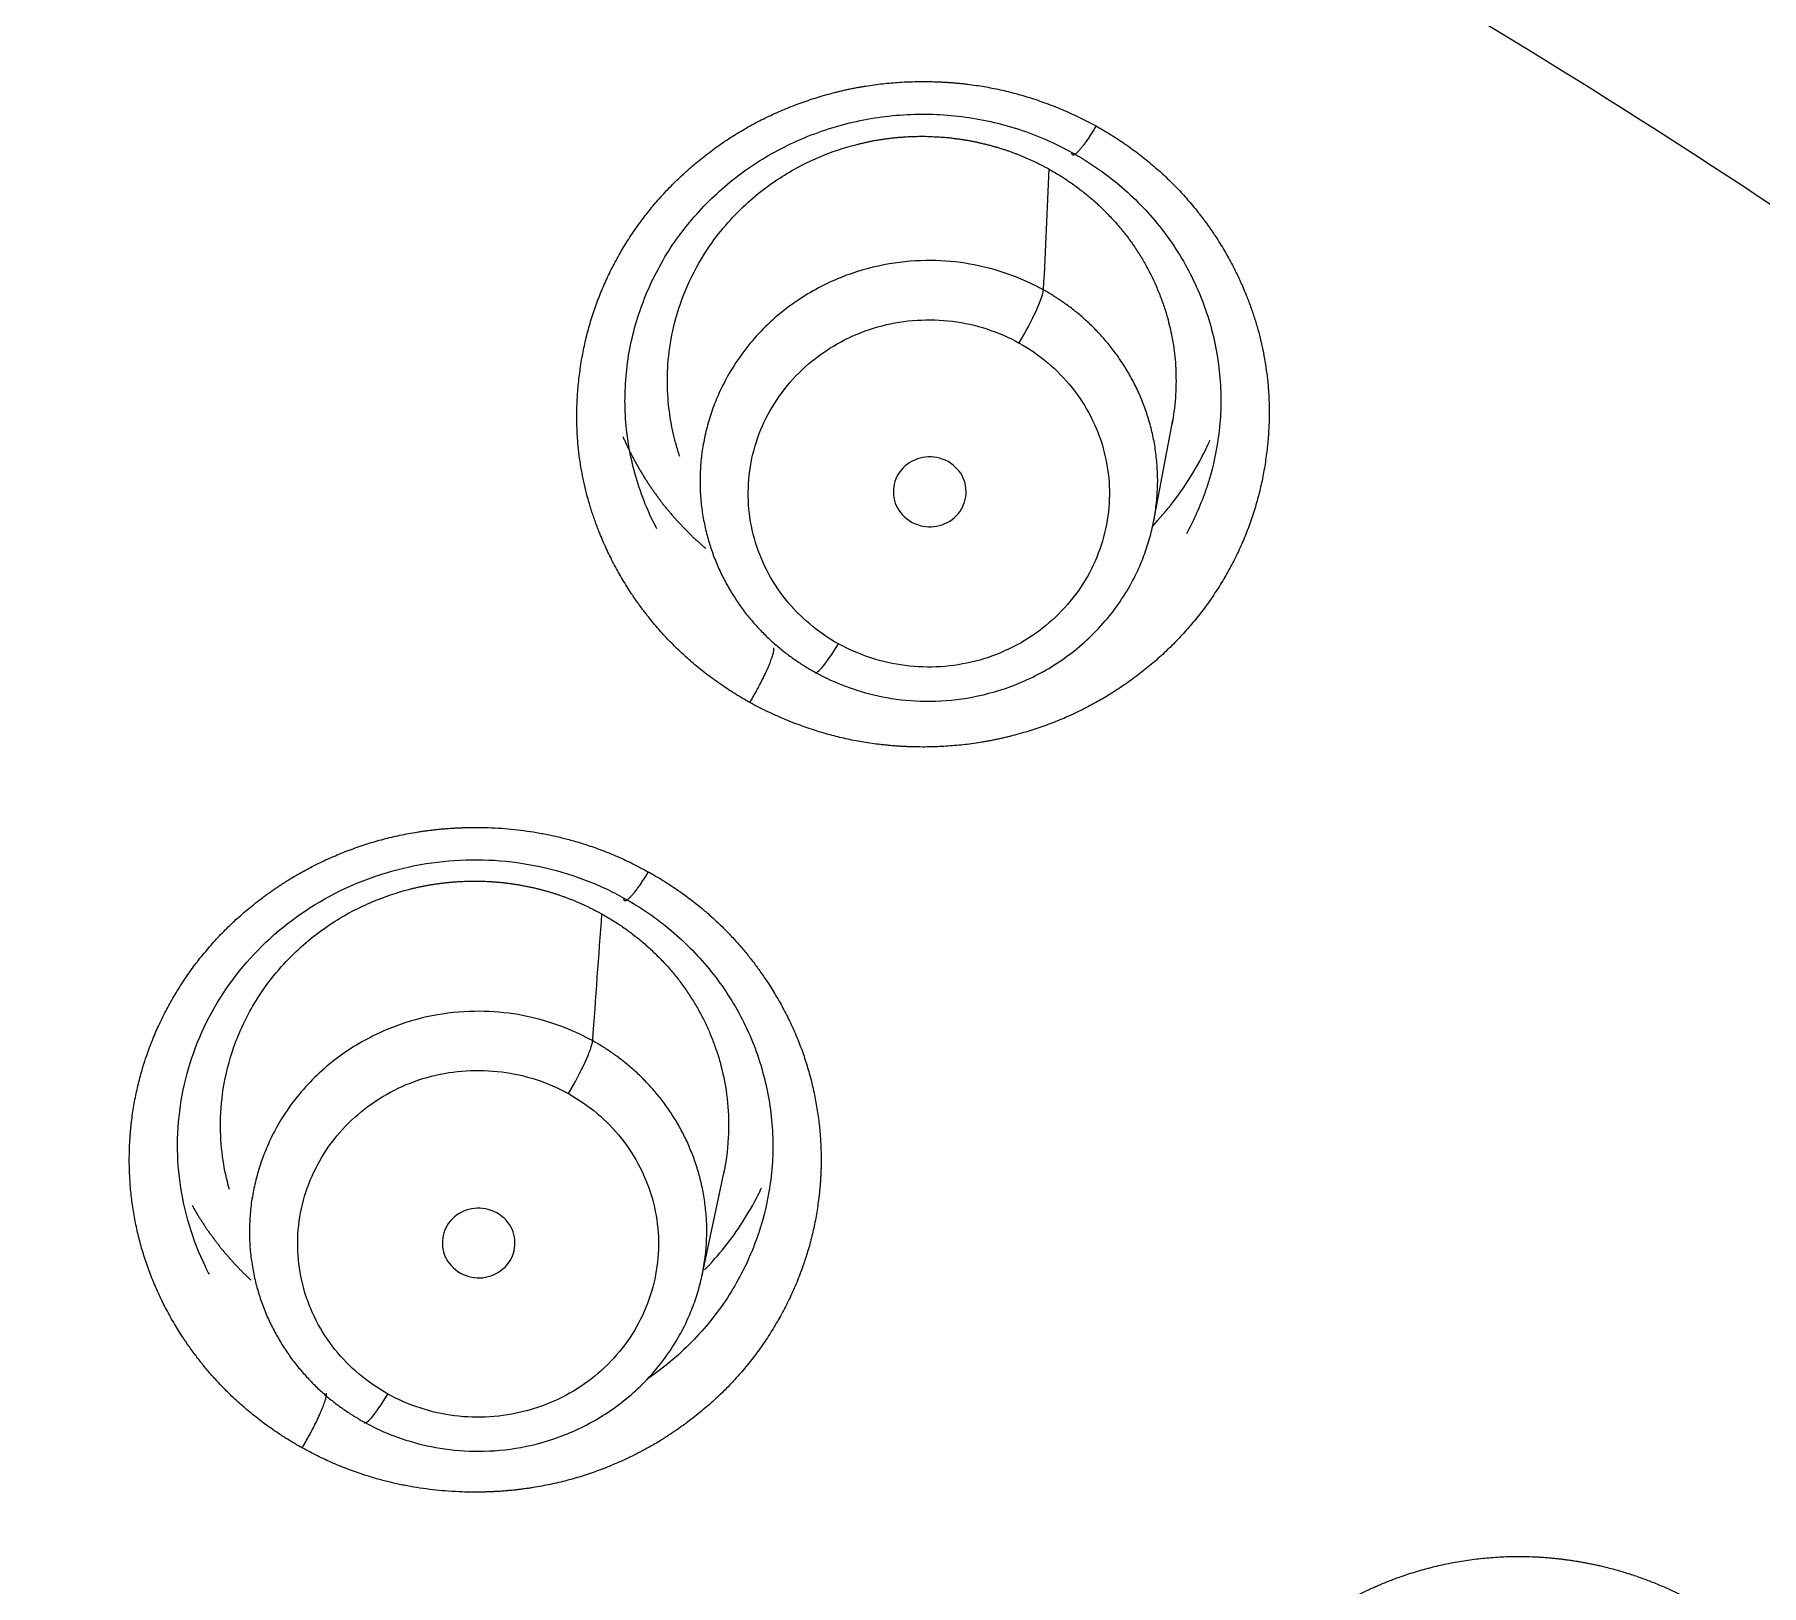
# Model space of a CAD drawing. Extents: x 19821 to 22981, y -91 to 2224.
# Drawn here: x 20761.35 to 20772.07, y 1242.32 to 1251.95 of the extents above; entities that cross this region are included whole.
import ezdxf

# ---------------------------------------------------------------- set-up
doc = ezdxf.new("R2010")
doc.units = 0
doc.header["$LTSCALE"] = 10
doc.header["$MEASUREMENT"] = 0
doc.layers.add('1', color=7, linetype='CONTINUOUS')

msp = doc.modelspace()

# ---------------------------------------------------------------- linework, layer by layer
at = {"layer": '1', "color": 7, "linetype": 'Continuous', "lineweight": 18}
for p, q in [((20768.296, 1248.931), (20768.413, 1249.554)), ((20765.493, 1244.247), (20765.629, 1244.89))]:
    msp.add_line(p, q, dxfattribs=at)
at = {"layer": '1', "color": 7, "linetype": 'Continuous', "lineweight": 13}
msp.add_line((20763.393, 1243.337), (20763.393, 1243.337), dxfattribs=at)
at = {"layer": '1', "color": 7, "linetype": 'Continuous', "lineweight": 18}
for centre, major_axis, ratio, start_param, end_param in [((20744.931, 1212.861), (62.577, 0), 0.961262, 0, 3.141593), ((20744.931, 1212.247), (-60.5, 0), 0.961262, 2.420581, 4.712389), ((20744.931, 1212.384), (60, 0), 0.961262, 4.72417, 7.853982), ((20744.931, 1212.384), (-59.925, 0), 0.961262, 1.570796, 4.712389), ((20767.46, 1250.115), (0.146, 0.262), 0.137923, 4.469416, 6.012085), ((20766.339, 1248.248), (-0.146, -0.262), 0.137972, 6.137394, 7.610284), ((20764.663, 1245.457), (0.146, 0.262), 0.13782, 4.469122, 5.994719), ((20763.543, 1243.593), (-0.146, -0.262), 0.137869, 6.119764, 7.610463)]:
    msp.add_ellipse(centre, major_axis=major_axis, ratio=ratio, start_param=start_param, end_param=end_param, dxfattribs=at)
at = {"layer": '1', "color": 7, "linetype": 'Continuous', "lineweight": 13}
for centre, major_axis, start_param, end_param in [((20744.931, 1212.541), (61.963, 0), 0.423959, 1.570796), ((20744.931, 1212.247), (-59.425, 0), 1.570796, 4.70194), ((20744.931, 1212.247), (-57.948, 0), 1.579187, 4.712389), ((20744.931, 1212.291), (57.403, 0), 4.721079, 7.853982), ((20744.931, 1213.073), (-47.825, 0), 4.009414, 4.158726)]:
    msp.add_ellipse(centre, major_axis=major_axis, ratio=0.961262, start_param=start_param, end_param=end_param, dxfattribs=at)
at = {"layer": '1', "color": 7, "linetype": 'Continuous', "lineweight": 18}
for points, knots in [([(20807.83, 1218.028), (20807.83, 1219.202), (20807.795, 1220.363), (20807.656, 1222.66), (20807.554, 1223.794), (20807.287, 1226.034), (20807.122, 1227.139), (20806.734, 1229.315), (20806.511, 1230.387), (20806.012, 1232.495), (20805.735, 1233.531), (20805.133, 1235.567), (20804.808, 1236.566), (20804.112, 1238.525), (20803.372, 1240.445), (20802.141, 1243.205), (20800.801, 1245.84), (20799.367, 1248.351), (20797.85, 1250.736), (20796.261, 1252.994), (20794.612, 1255.126), (20792.914, 1257.134), (20791.755, 1258.391), (20790.88, 1259.304), (20790.44, 1259.753), (20789.924, 1260.264), (20789.665, 1260.516), (20789.536, 1260.641), (20789.471, 1260.704), (20789.439, 1260.735), (20789.423, 1260.75), (20789.415, 1260.758), (20789.411, 1260.762), (20789.409, 1260.764), (20789.408, 1260.765), (20789.407, 1260.765), (20789.407, 1260.766), (20789.407, 1260.766), (20787.905, 1262.209), (20786.333, 1263.573), (20783.069, 1266.133), (20781.375, 1267.33), (20777.888, 1269.547), (20776.093, 1270.567), (20772.423, 1272.426), (20770.547, 1273.265), (20766.734, 1274.756), (20764.797, 1275.409), (20760.882, 1276.526), (20758.904, 1276.991), (20754.926, 1277.733), (20752.927, 1278.01), (20748.926, 1278.379), (20746.924, 1278.47), (20744.931, 1278.47)], [0, 0, 0, 0, 0.03125, 0.03125, 0.0625, 0.0625, 0.09375, 0.09375, 0.125, 0.125, 0.15625, 0.15625, 0.1875, 0.1875, 0.21875, 0.25, 0.28125, 0.3125, 0.34375, 0.375, 0.40625, 0.4375, 0.46875, 0.46875, 0.484375, 0.492187, 0.496094, 0.498047, 0.499023, 0.499512, 0.499756, 0.499878, 0.499939, 0.499969, 0.499985, 0.499992, 0.499992, 0.5, 0.5, 0.5625, 0.5625, 0.625, 0.625, 0.6875, 0.6875, 0.75, 0.75, 0.8125, 0.8125, 0.875, 0.875, 0.9375, 0.9375, 1, 1, 1, 1]), ([(20765.212, 1248.879), (20765.209, 1248.884), (20765.207, 1248.889), (20765.151, 1248.997), (20765.108, 1249.107), (20765.046, 1249.331), (20765.026, 1249.447), (20765.01, 1249.678), (20765.015, 1249.795), (20765.046, 1250.026), (20765.074, 1250.139), (20765.152, 1250.359), (20765.202, 1250.465), (20765.323, 1250.667), (20765.394, 1250.761), (20765.554, 1250.936), (20765.642, 1251.016), (20765.834, 1251.157), (20765.937, 1251.219), (20766.155, 1251.321), (20766.268, 1251.362), (20766.502, 1251.422), (20766.622, 1251.441), (20766.863, 1251.456), (20766.985, 1251.453), (20767.225, 1251.422), (20767.343, 1251.396), (20767.572, 1251.321), (20767.683, 1251.273), (20767.788, 1251.214)], [0, 0, 0, 0, 0.003354, 0.003354, 0.080019, 0.080019, 0.156684, 0.156684, 0.233349, 0.233349, 0.310014, 0.310014, 0.386679, 0.386679, 0.463345, 0.463345, 0.54001, 0.54001, 0.616675, 0.616675, 0.69334, 0.69334, 0.770005, 0.770005, 0.84667, 0.84667, 0.923335, 0.923335, 1, 1, 1, 1]), ([(20765.354, 1249.328), (20765.35, 1249.34), (20765.342, 1249.366), (20765.321, 1249.438), (20765.295, 1249.553), (20765.276, 1249.72), (20765.277, 1249.908), (20765.307, 1250.116), (20765.374, 1250.338), (20765.5, 1250.594), (20765.698, 1250.847), (20765.955, 1251.055), (20766.207, 1251.188), (20766.378, 1251.246), (20766.469, 1251.268), (20766.49, 1251.273), (20766.512, 1251.278), (20766.533, 1251.283), (20766.555, 1251.287), (20766.576, 1251.291), (20766.598, 1251.294), (20766.62, 1251.298), (20766.641, 1251.301), (20766.663, 1251.303), (20766.685, 1251.306), (20766.706, 1251.308), (20766.728, 1251.31), (20766.75, 1251.311), (20766.771, 1251.313), (20766.793, 1251.313), (20766.815, 1251.314), (20766.836, 1251.315), (20766.858, 1251.315), (20766.88, 1251.315), (20766.901, 1251.314), (20766.923, 1251.313), (20766.944, 1251.312), (20766.966, 1251.311), (20766.987, 1251.309), (20767.008, 1251.308), (20767.03, 1251.306), (20767.051, 1251.303), (20767.072, 1251.3), (20767.093, 1251.298), (20767.114, 1251.294), (20767.135, 1251.291), (20767.156, 1251.287), (20767.177, 1251.283), (20767.198, 1251.279), (20767.218, 1251.274), (20767.239, 1251.269), (20767.26, 1251.264), (20767.28, 1251.259), (20767.3, 1251.253), (20767.32, 1251.248), (20767.34, 1251.242), (20767.36, 1251.235), (20767.38, 1251.229), (20767.4, 1251.222), (20767.42, 1251.215), (20767.439, 1251.207), (20767.459, 1251.2), (20767.478, 1251.192), (20767.497, 1251.184), (20767.516, 1251.176), (20767.535, 1251.167), (20767.554, 1251.159), (20767.572, 1251.15), (20767.591, 1251.14), (20767.609, 1251.131), (20767.627, 1251.121), (20767.639, 1251.115), (20767.645, 1251.112)], [0, 0, 0, 0, 0.010818, 0.021677, 0.061722, 0.107509, 0.159031, 0.21628, 0.27925, 0.347931, 0.448618, 0.536495, 0.611561, 0.673813, 0.67962, 0.685421, 0.691216, 0.697004, 0.702786, 0.708561, 0.714329, 0.720091, 0.725847, 0.731596, 0.737339, 0.743075, 0.748805, 0.754528, 0.760245, 0.765955, 0.771659, 0.777357, 0.783048, 0.788732, 0.79441, 0.800082, 0.805747, 0.811406, 0.817058, 0.822704, 0.828344, 0.833977, 0.839604, 0.845224, 0.850838, 0.856445, 0.862046, 0.867641, 0.873229, 0.878811, 0.884386, 0.889955, 0.895518, 0.901074, 0.906624, 0.912168, 0.917705, 0.923236, 0.92876, 0.934278, 0.93979, 0.945295, 0.950794, 0.956287, 0.961773, 0.967253, 0.972727, 0.978194, 0.983655, 0.98911, 0.994558, 1, 1, 1, 1]), ([(20767.788, 1251.214), (20767.893, 1251.156), (20767.992, 1251.088), (20768.173, 1250.935), (20768.257, 1250.85), (20768.404, 1250.665), (20768.468, 1250.566), (20768.575, 1250.358), (20768.618, 1250.248), (20768.68, 1250.024), (20768.7, 1249.909), (20768.716, 1249.677), (20768.712, 1249.56), (20768.684, 1249.358), (20768.665, 1249.271), (20768.64, 1249.186)], [0, 0, 0, 0, 0.147913, 0.147913, 0.295825, 0.295825, 0.443738, 0.443738, 0.59165, 0.59165, 0.739563, 0.739563, 0.887476, 0.887476, 1, 1, 1, 1]), ([(20767.645, 1251.112), (20767.656, 1251.105), (20767.678, 1251.093), (20767.711, 1251.073), (20767.744, 1251.052), (20767.775, 1251.031), (20767.807, 1251.009), (20767.838, 1250.985), (20767.868, 1250.962), (20767.898, 1250.937), (20767.927, 1250.912), (20767.956, 1250.886), (20767.984, 1250.859), (20768.011, 1250.831), (20768.038, 1250.803), (20768.064, 1250.774), (20768.089, 1250.744), (20768.114, 1250.714), (20768.138, 1250.683), (20768.161, 1250.651), (20768.183, 1250.619), (20768.204, 1250.586), (20768.225, 1250.553), (20768.244, 1250.519), (20768.263, 1250.484), (20768.281, 1250.449), (20768.298, 1250.414), (20768.314, 1250.377), (20768.329, 1250.341), (20768.343, 1250.304), (20768.357, 1250.267), (20768.369, 1250.229), (20768.388, 1250.163), (20768.411, 1250.065), (20768.431, 1249.926), (20768.436, 1249.771), (20768.427, 1249.636), (20768.413, 1249.554), (20768.409, 1249.528)], [0, 0, 0, 0, 0.020008, 0.040059, 0.060154, 0.080292, 0.100474, 0.1207, 0.140969, 0.161282, 0.181639, 0.202039, 0.222483, 0.242971, 0.263504, 0.284079, 0.304699, 0.325363, 0.346071, 0.366824, 0.38762, 0.40846, 0.429345, 0.450274, 0.471248, 0.492265, 0.513327, 0.534434, 0.555585, 0.57678, 0.59802, 0.619305, 0.640635, 0.707464, 0.782527, 0.865827, 0.957367, 1, 1, 1, 1]), ([(20767.61, 1250.362), (20767.605, 1250.365), (20767.595, 1250.37), (20767.579, 1250.379), (20767.564, 1250.387), (20767.548, 1250.394), (20767.477, 1250.429), (20767.339, 1250.483), (20767.12, 1250.534), (20766.876, 1250.551), (20766.613, 1250.524), (20766.341, 1250.444), (20766.074, 1250.302), (20765.831, 1250.095), (20765.691, 1249.903), (20765.622, 1249.771), (20765.597, 1249.72), (20765.575, 1249.668), (20765.555, 1249.615), (20765.538, 1249.562), (20765.523, 1249.51), (20765.51, 1249.457), (20765.5, 1249.404), (20765.491, 1249.351), (20765.485, 1249.299), (20765.482, 1249.247), (20765.48, 1249.195), (20765.48, 1249.144), (20765.482, 1249.093), (20765.486, 1249.043), (20765.492, 1248.994), (20765.5, 1248.945), (20765.509, 1248.898), (20765.52, 1248.851), (20765.533, 1248.805), (20765.547, 1248.76), (20765.562, 1248.716), (20765.579, 1248.673), (20765.597, 1248.631), (20765.617, 1248.59), (20765.637, 1248.55), (20765.659, 1248.511), (20765.681, 1248.473), (20765.705, 1248.437), (20765.729, 1248.401), (20765.754, 1248.367), (20765.78, 1248.334), (20765.807, 1248.302), (20765.834, 1248.272), (20765.862, 1248.242), (20765.89, 1248.214), (20765.919, 1248.187), (20765.948, 1248.161), (20765.978, 1248.136), (20766.007, 1248.112), (20766.037, 1248.089), (20766.068, 1248.068), (20766.098, 1248.047), (20766.128, 1248.028), (20766.159, 1248.009), (20766.18, 1247.997), (20766.19, 1247.992)], [0, 0, 0, 0, 0.003927, 0.007866, 0.011819, 0.015784, 0.019761, 0.065641, 0.115909, 0.170562, 0.229596, 0.293008, 0.360794, 0.432949, 0.509466, 0.522824, 0.536063, 0.549181, 0.56218, 0.575059, 0.587818, 0.600457, 0.612977, 0.625376, 0.637656, 0.649816, 0.661856, 0.673777, 0.685577, 0.697258, 0.708819, 0.72026, 0.731582, 0.742784, 0.753866, 0.764828, 0.775671, 0.786394, 0.796997, 0.80748, 0.817844, 0.828089, 0.838213, 0.848218, 0.858103, 0.867869, 0.877515, 0.887041, 0.896448, 0.905735, 0.914902, 0.92395, 0.932878, 0.941687, 0.950376, 0.958946, 0.967396, 0.975726, 0.983937, 0.992028, 1, 1, 1, 1]), ([(20766.19, 1247.992), (20766.195, 1247.989), (20766.205, 1247.983), (20766.221, 1247.975), (20766.236, 1247.967), (20766.252, 1247.959), (20766.322, 1247.925), (20766.458, 1247.871), (20766.673, 1247.82), (20766.915, 1247.802), (20767.178, 1247.828), (20767.451, 1247.907), (20767.72, 1248.048), (20767.966, 1248.256), (20768.108, 1248.45), (20768.178, 1248.582), (20768.203, 1248.634), (20768.225, 1248.687), (20768.245, 1248.739), (20768.262, 1248.792), (20768.277, 1248.845), (20768.29, 1248.898), (20768.3, 1248.951), (20768.308, 1249.004), (20768.314, 1249.056), (20768.318, 1249.108), (20768.32, 1249.16), (20768.32, 1249.211), (20768.317, 1249.262), (20768.313, 1249.312), (20768.307, 1249.361), (20768.3, 1249.41), (20768.29, 1249.458), (20768.279, 1249.505), (20768.266, 1249.551), (20768.252, 1249.596), (20768.237, 1249.64), (20768.22, 1249.683), (20768.202, 1249.725), (20768.182, 1249.766), (20768.162, 1249.806), (20768.14, 1249.844), (20768.118, 1249.882), (20768.094, 1249.918), (20768.07, 1249.954), (20768.044, 1249.988), (20768.019, 1250.021), (20767.992, 1250.052), (20767.965, 1250.083), (20767.937, 1250.112), (20767.909, 1250.141), (20767.88, 1250.168), (20767.851, 1250.194), (20767.821, 1250.219), (20767.792, 1250.242), (20767.762, 1250.265), (20767.732, 1250.286), (20767.701, 1250.307), (20767.671, 1250.326), (20767.641, 1250.345), (20767.62, 1250.356), (20767.61, 1250.362)], [0, 0, 0, 0, 0.004015, 0.007996, 0.011942, 0.015855, 0.019734, 0.064711, 0.114332, 0.168596, 0.227502, 0.291049, 0.359234, 0.432056, 0.509512, 0.522904, 0.536174, 0.549324, 0.562352, 0.575259, 0.588045, 0.600709, 0.613253, 0.625675, 0.637976, 0.650156, 0.662214, 0.674151, 0.685967, 0.697662, 0.709235, 0.720687, 0.732018, 0.743227, 0.754315, 0.765282, 0.776127, 0.786851, 0.797454, 0.807935, 0.818295, 0.828533, 0.838651, 0.848646, 0.858521, 0.868274, 0.877905, 0.887415, 0.896804, 0.906072, 0.915218, 0.924242, 0.933145, 0.941927, 0.950588, 0.959127, 0.967544, 0.97584, 0.984015, 0.992068, 1, 1, 1, 1]), ([(20765.001, 1249.452), (20765.003, 1249.449), (20765.007, 1249.438), (20765.015, 1249.42), (20765.025, 1249.399), (20765.035, 1249.378), (20765.045, 1249.357), (20765.056, 1249.336), (20765.066, 1249.316), (20765.077, 1249.295), (20765.089, 1249.275), (20765.1, 1249.255), (20765.112, 1249.235), (20765.124, 1249.215), (20765.136, 1249.195), (20765.148, 1249.176), (20765.161, 1249.157), (20765.174, 1249.137), (20765.187, 1249.119), (20765.2, 1249.1), (20765.214, 1249.081), (20765.227, 1249.063), (20765.241, 1249.044), (20765.255, 1249.026), (20765.27, 1249.008), (20765.284, 1248.991), (20765.299, 1248.973), (20765.314, 1248.956), (20765.329, 1248.939), (20765.344, 1248.922), (20765.36, 1248.905), (20765.376, 1248.889), (20765.391, 1248.872), (20765.408, 1248.856), (20765.424, 1248.84), (20765.44, 1248.824), (20765.457, 1248.809), (20765.474, 1248.794), (20765.49, 1248.778), (20765.504, 1248.766), (20765.512, 1248.76), (20765.515, 1248.758)], [0, 0, 0, 0, 0.014246, 0.041174, 0.06807, 0.094935, 0.121768, 0.148569, 0.175339, 0.202078, 0.228785, 0.25546, 0.282104, 0.308716, 0.335297, 0.361846, 0.388364, 0.41485, 0.441304, 0.467727, 0.494118, 0.520478, 0.546806, 0.573102, 0.599367, 0.6256, 0.651802, 0.677972, 0.70411, 0.730217, 0.756292, 0.782335, 0.808347, 0.834327, 0.860275, 0.886192, 0.912077, 0.93793, 0.963752, 0.989542, 1, 1, 1, 1]), ([(20768.285, 1248.892), (20768.331, 1248.942), (20768.422, 1249.048), (20768.545, 1249.227), (20768.614, 1249.359), (20768.645, 1249.43)], [0, 0, 0, 0, 0.311007, 0.641278, 1, 1, 1, 1]), ([(20762.435, 1244.253), (20762.426, 1244.269), (20762.336, 1244.449), (20762.224, 1244.819), (20762.238, 1245.37), (20762.424, 1245.892), (20762.766, 1246.334), (20763.231, 1246.657), (20763.776, 1246.829), (20764.351, 1246.836), (20764.761, 1246.715), (20764.969, 1246.61), (20765.008, 1246.588)], [0, 0, 0, 0, 0.011727, 0.131674, 0.251546, 0.371443, 0.491323, 0.611233, 0.731053, 0.850956, 0.971154, 1, 1, 1, 1]), ([(20762.559, 1244.781), (20762.559, 1244.782), (20762.542, 1244.841), (20762.515, 1244.968), (20762.498, 1245.176), (20762.516, 1245.414), (20762.582, 1245.676), (20762.716, 1245.961), (20762.924, 1246.226), (20763.181, 1246.434), (20763.432, 1246.566), (20763.604, 1246.624), (20763.694, 1246.647), (20763.716, 1246.652), (20763.737, 1246.657), (20763.758, 1246.661), (20763.78, 1246.665), (20763.801, 1246.669), (20763.823, 1246.673), (20763.845, 1246.676), (20763.866, 1246.679), (20763.888, 1246.682), (20763.91, 1246.684), (20763.931, 1246.686), (20763.953, 1246.688), (20763.975, 1246.69), (20763.996, 1246.691), (20764.018, 1246.692), (20764.04, 1246.693), (20764.061, 1246.693), (20764.083, 1246.693), (20764.104, 1246.693), (20764.126, 1246.692), (20764.147, 1246.692), (20764.169, 1246.691), (20764.19, 1246.689), (20764.212, 1246.688), (20764.233, 1246.686), (20764.254, 1246.684), (20764.276, 1246.682), (20764.297, 1246.679), (20764.318, 1246.676), (20764.339, 1246.673), (20764.36, 1246.669), (20764.381, 1246.665), (20764.402, 1246.661), (20764.422, 1246.657), (20764.443, 1246.653), (20764.464, 1246.648), (20764.484, 1246.643), (20764.504, 1246.637), (20764.525, 1246.632), (20764.545, 1246.626), (20764.565, 1246.62), (20764.585, 1246.614), (20764.605, 1246.607), (20764.625, 1246.6), (20764.644, 1246.593), (20764.664, 1246.586), (20764.683, 1246.578), (20764.702, 1246.57), (20764.721, 1246.562), (20764.74, 1246.554), (20764.759, 1246.546), (20764.778, 1246.537), (20764.796, 1246.528), (20764.815, 1246.519), (20764.833, 1246.509), (20764.851, 1246.5), (20764.863, 1246.493), (20764.869, 1246.49)], [0, 0, 0, 0, 0.001232, 0.050989, 0.109168, 0.175761, 0.250755, 0.334139, 0.436939, 0.526659, 0.603287, 0.666813, 0.672744, 0.678669, 0.684587, 0.690498, 0.696403, 0.702302, 0.708193, 0.714079, 0.719957, 0.72583, 0.731695, 0.737554, 0.743407, 0.749252, 0.755092, 0.760925, 0.766751, 0.77257, 0.778384, 0.78419, 0.78999, 0.795784, 0.801571, 0.807351, 0.813125, 0.818892, 0.824653, 0.830407, 0.836155, 0.841896, 0.847631, 0.853359, 0.85908, 0.864795, 0.870504, 0.876206, 0.881901, 0.88759, 0.893272, 0.898948, 0.904618, 0.91028, 0.915937, 0.921586, 0.92723, 0.932867, 0.938497, 0.94412, 0.949738, 0.955348, 0.960953, 0.96655, 0.972142, 0.977726, 0.983304, 0.988876, 0.994441, 1, 1, 1, 1]), ([(20765.008, 1246.588), (20765.113, 1246.53), (20765.212, 1246.462), (20765.393, 1246.308), (20765.476, 1246.223), (20765.624, 1246.039), (20765.688, 1245.94), (20765.795, 1245.732), (20765.837, 1245.622), (20765.9, 1245.398), (20765.92, 1245.283), (20765.936, 1245.051), (20765.932, 1244.934), (20765.904, 1244.732), (20765.885, 1244.645), (20765.86, 1244.561)], [0, 0, 0, 0, 0.147945, 0.147945, 0.295891, 0.295891, 0.443836, 0.443836, 0.591782, 0.591782, 0.739727, 0.739727, 0.887673, 0.887673, 1, 1, 1, 1]), ([(20764.869, 1246.49), (20764.88, 1246.484), (20764.903, 1246.471), (20764.935, 1246.451), (20764.968, 1246.431), (20765, 1246.409), (20765.031, 1246.387), (20765.062, 1246.364), (20765.092, 1246.34), (20765.122, 1246.316), (20765.151, 1246.29), (20765.18, 1246.264), (20765.208, 1246.237), (20765.235, 1246.21), (20765.262, 1246.182), (20765.288, 1246.153), (20765.313, 1246.123), (20765.338, 1246.093), (20765.361, 1246.062), (20765.384, 1246.03), (20765.407, 1245.998), (20765.428, 1245.965), (20765.449, 1245.932), (20765.468, 1245.898), (20765.487, 1245.863), (20765.505, 1245.828), (20765.522, 1245.793), (20765.538, 1245.757), (20765.553, 1245.72), (20765.567, 1245.683), (20765.58, 1245.646), (20765.593, 1245.608), (20765.617, 1245.526), (20765.647, 1245.386), (20765.663, 1245.178), (20765.65, 1245.004), (20765.631, 1244.901), (20765.626, 1244.876)], [0, 0, 0, 0, 0.019665, 0.039373, 0.059124, 0.078918, 0.098755, 0.118635, 0.138558, 0.158524, 0.178533, 0.198585, 0.21868, 0.238818, 0.259, 0.279224, 0.299492, 0.319802, 0.340156, 0.360553, 0.380994, 0.401477, 0.422004, 0.442574, 0.463188, 0.483844, 0.504544, 0.525288, 0.546074, 0.566904, 0.587778, 0.608694, 0.629655, 0.723753, 0.833716, 0.95954, 1, 1, 1, 1]), ([(20764.812, 1245.703), (20764.807, 1245.706), (20764.797, 1245.711), (20764.782, 1245.719), (20764.766, 1245.727), (20764.75, 1245.735), (20764.678, 1245.77), (20764.538, 1245.825), (20764.318, 1245.876), (20764.073, 1245.892), (20763.81, 1245.864), (20763.539, 1245.783), (20763.274, 1245.641), (20763.033, 1245.435), (20762.894, 1245.245), (20762.825, 1245.114), (20762.801, 1245.062), (20762.779, 1245.01), (20762.759, 1244.958), (20762.742, 1244.905), (20762.727, 1244.853), (20762.714, 1244.8), (20762.704, 1244.747), (20762.695, 1244.694), (20762.689, 1244.642), (20762.686, 1244.59), (20762.684, 1244.539), (20762.684, 1244.488), (20762.686, 1244.437), (20762.69, 1244.387), (20762.696, 1244.338), (20762.704, 1244.289), (20762.713, 1244.242), (20762.724, 1244.195), (20762.737, 1244.149), (20762.751, 1244.104), (20762.766, 1244.06), (20762.783, 1244.017), (20762.801, 1243.975), (20762.821, 1243.934), (20762.841, 1243.894), (20762.863, 1243.856), (20762.885, 1243.818), (20762.909, 1243.782), (20762.933, 1243.746), (20762.958, 1243.712), (20762.984, 1243.679), (20763.011, 1243.648), (20763.038, 1243.617), (20763.066, 1243.588), (20763.094, 1243.559), (20763.123, 1243.532), (20763.152, 1243.506), (20763.181, 1243.481), (20763.211, 1243.457), (20763.241, 1243.435), (20763.271, 1243.413), (20763.302, 1243.393), (20763.332, 1243.373), (20763.363, 1243.355), (20763.383, 1243.343), (20763.393, 1243.337)], [0, 0, 0, 0, 0.00393, 0.007893, 0.011888, 0.015916, 0.019977, 0.066371, 0.117001, 0.171866, 0.230962, 0.294285, 0.361833, 0.433602, 0.509587, 0.522943, 0.536179, 0.549296, 0.562292, 0.575169, 0.587926, 0.600564, 0.613081, 0.625479, 0.637757, 0.649915, 0.661953, 0.673871, 0.68567, 0.697349, 0.708908, 0.720347, 0.731667, 0.742867, 0.753947, 0.764907, 0.775747, 0.786468, 0.797069, 0.80755, 0.817912, 0.828154, 0.838276, 0.848278, 0.85816, 0.867923, 0.877566, 0.88709, 0.896493, 0.905777, 0.914942, 0.923986, 0.932911, 0.941716, 0.950401, 0.958967, 0.967413, 0.975739, 0.983946, 0.992033, 1, 1, 1, 1]), ([(20763.393, 1243.337), (20763.399, 1243.334), (20763.409, 1243.329), (20763.425, 1243.32), (20763.441, 1243.312), (20763.456, 1243.304), (20763.526, 1243.271), (20763.66, 1243.218), (20763.873, 1243.167), (20764.114, 1243.148), (20764.377, 1243.172), (20764.65, 1243.25), (20764.92, 1243.391), (20765.168, 1243.599), (20765.31, 1243.793), (20765.381, 1243.926), (20765.405, 1243.978), (20765.427, 1244.03), (20765.447, 1244.083), (20765.465, 1244.135), (20765.479, 1244.188), (20765.492, 1244.241), (20765.502, 1244.294), (20765.511, 1244.347), (20765.517, 1244.399), (20765.52, 1244.451), (20765.522, 1244.503), (20765.522, 1244.554), (20765.52, 1244.604), (20765.515, 1244.654), (20765.509, 1244.703), (20765.502, 1244.752), (20765.492, 1244.8), (20765.481, 1244.846), (20765.469, 1244.892), (20765.454, 1244.937), (20765.439, 1244.981), (20765.422, 1245.024), (20765.404, 1245.066), (20765.385, 1245.107), (20765.364, 1245.147), (20765.342, 1245.186), (20765.32, 1245.223), (20765.296, 1245.259), (20765.272, 1245.295), (20765.247, 1245.329), (20765.221, 1245.362), (20765.194, 1245.393), (20765.167, 1245.424), (20765.139, 1245.453), (20765.111, 1245.482), (20765.082, 1245.509), (20765.053, 1245.535), (20765.024, 1245.559), (20764.994, 1245.583), (20764.964, 1245.606), (20764.934, 1245.627), (20764.904, 1245.648), (20764.873, 1245.667), (20764.843, 1245.685), (20764.823, 1245.697), (20764.812, 1245.703)], [0, 0, 0, 0, 0.004118, 0.008173, 0.012166, 0.016096, 0.019964, 0.064381, 0.113599, 0.167617, 0.226431, 0.29004, 0.358441, 0.431629, 0.509603, 0.522984, 0.536244, 0.549383, 0.562401, 0.575299, 0.588075, 0.600731, 0.613266, 0.62568, 0.637973, 0.650145, 0.662197, 0.674127, 0.685937, 0.697626, 0.709194, 0.720641, 0.731967, 0.743172, 0.754257, 0.76522, 0.776062, 0.786784, 0.797385, 0.807864, 0.818223, 0.828461, 0.838578, 0.848574, 0.858449, 0.868203, 0.877836, 0.887348, 0.89674, 0.90601, 0.915159, 0.924188, 0.933095, 0.941882, 0.950547, 0.959092, 0.967515, 0.975818, 0.984, 0.99206, 1, 1, 1, 1]), ([(20765.507, 1244.28), (20765.552, 1244.326), (20765.678, 1244.469), (20765.791, 1244.644), (20765.854, 1244.773), (20765.862, 1244.789)], [0, 0, 0, 0, 0.304828, 0.914611, 1, 1, 1, 1]), ([(20762.329, 1244.679), (20762.331, 1244.676), (20762.336, 1244.667), (20762.345, 1244.651), (20762.356, 1244.632), (20762.368, 1244.613), (20762.379, 1244.595), (20762.391, 1244.577), (20762.403, 1244.558), (20762.415, 1244.54), (20762.427, 1244.522), (20762.44, 1244.505), (20762.453, 1244.487), (20762.466, 1244.47), (20762.479, 1244.452), (20762.492, 1244.435), (20762.505, 1244.418), (20762.519, 1244.402), (20762.533, 1244.385), (20762.547, 1244.369), (20762.561, 1244.352), (20762.575, 1244.336), (20762.59, 1244.32), (20762.604, 1244.305), (20762.619, 1244.289), (20762.634, 1244.274), (20762.649, 1244.259), (20762.665, 1244.244), (20762.679, 1244.23), (20762.689, 1244.221), (20762.693, 1244.217)], [0, 0, 0, 0, 0.017679, 0.054969, 0.092206, 0.129389, 0.166519, 0.203594, 0.240616, 0.277584, 0.314498, 0.351358, 0.388165, 0.424918, 0.461616, 0.498261, 0.534853, 0.57139, 0.607873, 0.644303, 0.680679, 0.717001, 0.753269, 0.789483, 0.825643, 0.86175, 0.897802, 0.933801, 0.969746, 1, 1, 1, 1])]:
    msp.add_open_spline(points, degree=3, knots=knots, dxfattribs=at)
at = {"layer": '1', "color": 7, "linetype": 'Continuous', "lineweight": 13}
for points, degree, knots in [([(20765.789, 1247.801), (20765.416, 1248.011), (20765.164, 1248.327), (20765.035, 1248.488), (20764.844, 1248.857), (20764.677, 1249.445), (20764.735, 1249.859), (20764.792, 1250.275), (20765.009, 1250.632), (20765.224, 1250.985), (20765.566, 1251.236), (20765.906, 1251.483), (20766.317, 1251.587), (20766.52, 1251.639), (20766.941, 1251.663), (20767.15, 1251.637), (20767.558, 1251.585), (20767.938, 1251.379)], 2, [0, 0, 0, 0.125, 0.125, 0.1875, 0.25, 0.375, 0.375, 0.5, 0.5, 0.625, 0.625, 0.75, 0.75, 0.8125, 0.875, 0.875, 1, 1, 1]), ([(20767.938, 1251.379), (20768.311, 1251.169), (20768.563, 1250.853), (20768.692, 1250.692), (20768.883, 1250.323), (20769.05, 1249.734), (20768.992, 1249.321), (20768.935, 1248.905), (20768.718, 1248.548), (20768.503, 1248.194), (20768.16, 1247.944), (20767.821, 1247.697), (20767.41, 1247.593), (20767.207, 1247.541), (20766.785, 1247.517), (20766.577, 1247.543), (20766.169, 1247.595), (20765.789, 1247.801)], 2, [0, 0, 0, 0.125, 0.125, 0.1875, 0.25, 0.375, 0.375, 0.5, 0.5, 0.625, 0.625, 0.75, 0.75, 0.8125, 0.875, 0.875, 1, 1, 1]), ([(20766.339, 1248.165), (20766.275, 1248.201), (20766.216, 1248.242), (20766.105, 1248.335), (20766.055, 1248.387), (20765.966, 1248.499), (20765.927, 1248.559), (20765.862, 1248.685), (20765.836, 1248.752), (20765.798, 1248.888), (20765.786, 1248.958), (20765.777, 1249.099), (20765.779, 1249.169), (20765.798, 1249.309), (20765.815, 1249.378), (20765.862, 1249.512), (20765.892, 1249.576), (20765.966, 1249.698), (20766.009, 1249.756), (20766.105, 1249.862), (20766.159, 1249.91), (20766.276, 1249.996), (20766.338, 1250.034), (20766.47, 1250.096), (20766.539, 1250.121), (20766.68, 1250.158), (20766.753, 1250.169), (20766.9, 1250.178), (20766.973, 1250.176), (20767.119, 1250.158), (20767.19, 1250.142), (20767.329, 1250.097), (20767.397, 1250.067), (20767.46, 1250.032)], 3, [0, 0, 0, 0, 0.0625, 0.0625, 0.125, 0.125, 0.1875, 0.1875, 0.25, 0.25, 0.3125, 0.3125, 0.375, 0.375, 0.4375, 0.4375, 0.5, 0.5, 0.5625, 0.5625, 0.625, 0.625, 0.6875, 0.6875, 0.75, 0.75, 0.8125, 0.8125, 0.875, 0.875, 0.9375, 0.9375, 1, 1, 1, 1]), ([(20767.46, 1250.032), (20767.524, 1249.997), (20767.584, 1249.956), (20767.694, 1249.862), (20767.744, 1249.811), (20767.833, 1249.699), (20767.872, 1249.639), (20767.937, 1249.512), (20767.963, 1249.446), (20768.001, 1249.31), (20768.013, 1249.24), (20768.023, 1249.099), (20768.02, 1249.028), (20768.001, 1248.888), (20767.984, 1248.819), (20767.937, 1248.686), (20767.907, 1248.621), (20767.833, 1248.499), (20767.79, 1248.442), (20767.694, 1248.336), (20767.64, 1248.287), (20767.523, 1248.201), (20767.461, 1248.164), (20767.329, 1248.101), (20767.26, 1248.076), (20767.119, 1248.04), (20767.046, 1248.028), (20766.9, 1248.019), (20766.826, 1248.021), (20766.68, 1248.04), (20766.609, 1248.056), (20766.47, 1248.101), (20766.403, 1248.13), (20766.339, 1248.165)], 3, [0, 0, 0, 0, 0.0625, 0.0625, 0.125, 0.125, 0.1875, 0.1875, 0.25, 0.25, 0.3125, 0.3125, 0.375, 0.375, 0.4375, 0.4375, 0.5, 0.5, 0.5625, 0.5625, 0.625, 0.625, 0.6875, 0.6875, 0.75, 0.75, 0.8125, 0.8125, 0.875, 0.875, 0.9375, 0.9375, 1, 1, 1, 1]), ([(20768.64, 1249.186), (20768.632, 1249.159), (20768.623, 1249.133), (20768.582, 1249.018), (20768.544, 1248.932), (20768.499, 1248.849)], 3, [0, 0, 0, 0, 0.229276, 0.229276, 1, 1, 1, 1]), ([(20763.011, 1243.176), (20762.642, 1243.382), (20762.256, 1243.866), (20762.067, 1244.231), (20761.957, 1244.622), (20761.929, 1245.028), (20761.956, 1245.23), (20762.011, 1245.637), (20762.442, 1246.355), (20762.785, 1246.605), (20762.953, 1246.728), (20763.332, 1246.907), (20763.739, 1247.01), (20763.952, 1247.022), (20764.162, 1247.035), (20764.789, 1246.956), (20765.158, 1246.751)], 2, [0, 0, 0, 0.125, 0.1875, 0.25, 0.3125, 0.375, 0.375, 0.5, 0.625, 0.625, 0.6875, 0.75, 0.8125, 0.8125, 0.875, 1, 1, 1]), ([(20765.158, 1246.751), (20765.528, 1246.546), (20765.913, 1246.062), (20766.103, 1245.697), (20766.212, 1245.305), (20766.241, 1244.899), (20766.213, 1244.697), (20766.158, 1244.29), (20765.727, 1243.572), (20765.384, 1243.322), (20765.216, 1243.199), (20764.837, 1243.02), (20764.43, 1242.917), (20764.217, 1242.905), (20764.007, 1242.893), (20763.38, 1242.971), (20763.011, 1243.176)], 2, [0, 0, 0, 0.125, 0.1875, 0.25, 0.3125, 0.375, 0.375, 0.5, 0.625, 0.625, 0.6875, 0.75, 0.8125, 0.8125, 0.875, 1, 1, 1]), ([(20763.543, 1243.51), (20763.48, 1243.545), (20763.42, 1243.587), (20763.309, 1243.68), (20763.259, 1243.731), (20763.17, 1243.843), (20763.131, 1243.903), (20763.066, 1244.029), (20763.04, 1244.096), (20763.002, 1244.232), (20762.99, 1244.302), (20762.981, 1244.442), (20762.983, 1244.513), (20763.002, 1244.653), (20763.019, 1244.721), (20763.066, 1244.855), (20763.097, 1244.919), (20763.17, 1245.041), (20763.213, 1245.099), (20763.309, 1245.205), (20763.363, 1245.253), (20763.479, 1245.339), (20763.542, 1245.376), (20763.673, 1245.439), (20763.742, 1245.464), (20763.884, 1245.5), (20763.956, 1245.512), (20764.103, 1245.521), (20764.176, 1245.518), (20764.322, 1245.5), (20764.393, 1245.484), (20764.532, 1245.439), (20764.599, 1245.41), (20764.663, 1245.374)], 3, [0, 0, 0, 0, 0.0625, 0.0625, 0.125, 0.125, 0.1875, 0.1875, 0.25, 0.25, 0.3125, 0.3125, 0.375, 0.375, 0.4375, 0.4375, 0.5, 0.5, 0.5625, 0.5625, 0.625, 0.625, 0.6875, 0.6875, 0.75, 0.75, 0.8125, 0.8125, 0.875, 0.875, 0.9375, 0.9375, 1, 1, 1, 1]), ([(20764.663, 1245.374), (20764.726, 1245.339), (20764.786, 1245.298), (20764.896, 1245.205), (20764.946, 1245.153), (20765.036, 1245.042), (20765.074, 1244.981), (20765.139, 1244.855), (20765.165, 1244.789), (20765.203, 1244.653), (20765.215, 1244.583), (20765.225, 1244.442), (20765.222, 1244.372), (20765.203, 1244.232), (20765.186, 1244.163), (20765.139, 1244.03), (20765.109, 1243.965), (20765.036, 1243.843), (20764.993, 1243.786), (20764.896, 1243.68), (20764.842, 1243.631), (20764.726, 1243.546), (20764.664, 1243.508), (20764.532, 1243.446), (20764.463, 1243.421), (20764.322, 1243.385), (20764.249, 1243.373), (20764.103, 1243.364), (20764.029, 1243.366), (20763.884, 1243.384), (20763.812, 1243.401), (20763.673, 1243.446), (20763.606, 1243.475), (20763.543, 1243.51)], 3, [0, 0, 0, 0, 0.0625, 0.0625, 0.125, 0.125, 0.1875, 0.1875, 0.25, 0.25, 0.3125, 0.3125, 0.375, 0.375, 0.4375, 0.4375, 0.5, 0.5, 0.5625, 0.5625, 0.625, 0.625, 0.6875, 0.6875, 0.75, 0.75, 0.8125, 0.8125, 0.875, 0.875, 0.9375, 0.9375, 1, 1, 1, 1]), ([(20765.86, 1244.561), (20765.852, 1244.534), (20765.843, 1244.507), (20765.795, 1244.371), (20765.745, 1244.264), (20765.624, 1244.063), (20765.553, 1243.968), (20765.394, 1243.794), (20765.305, 1243.714), (20765.189, 1243.628), (20765.168, 1243.614), (20765.147, 1243.599)], 3, [0, 0, 0, 0, 0.069707, 0.069707, 0.359247, 0.359247, 0.648787, 0.648787, 0.938328, 0.938328, 1, 1, 1, 1]), ([(20769.127, 1238.905), (20768.81, 1239.18), (20768.538, 1239.73), (20768.431, 1240.125), (20768.409, 1240.53), (20768.469, 1240.933), (20768.539, 1241.125), (20768.681, 1241.512), (20769.258, 1242.128), (20769.647, 1242.304), (20769.838, 1242.391), (20770.248, 1242.49), (20770.668, 1242.51), (20770.879, 1242.479), (20771.087, 1242.449), (20771.684, 1242.246), (20772, 1241.972)], 2, [0, 0, 0, 0.125, 0.1875, 0.25, 0.3125, 0.375, 0.375, 0.5, 0.625, 0.625, 0.6875, 0.75, 0.8125, 0.8125, 0.875, 1, 1, 1])]:
    msp.add_open_spline(points, degree=degree, knots=knots, dxfattribs=at)
for points, weights in [([(20767.938, 1251.379), (20767.848, 1251.229), (20767.786, 1251.161), (20767.788, 1251.214)], [1.16177883263, 0.935096532255, 0.946632349484, 1.19638628432]), ([(20765.789, 1247.801), (20765.884, 1247.959), (20765.947, 1248.104), (20765.938, 1248.14)], [1.19662722032, 0.934546608138, 0.93445762345, 1.19636026626]), ([(20765.158, 1246.751), (20765.067, 1246.599), (20765.004, 1246.531), (20765.008, 1246.588)], [1.17406994192, 0.93622340549, 0.942119302134, 1.19175763186]), ([(20763.011, 1243.176), (20763.105, 1243.332), (20763.168, 1243.476), (20763.161, 1243.515)], [1.19177793873, 0.936097978504, 0.936074022667, 1.19170607122])]:
    msp.add_rational_spline(points, weights, degree=3, dxfattribs=at)
for points in [[(20767.645, 1251.112), (20767.633, 1250.862), (20767.622, 1250.612), (20767.61, 1250.362)], [(20764.869, 1246.49), (20764.85, 1246.228), (20764.831, 1245.965), (20764.812, 1245.703)]]:
    msp.add_open_spline(points, degree=3, dxfattribs=at)
at = {"layer": '1', "color": 7, "linetype": 'Continuous', "lineweight": 18}
for points in [[(20767.019, 1249.297), (20766.97, 1249.32), (20766.88, 1249.339), (20766.743, 1249.279), (20766.671, 1249.161), (20766.684, 1249.016), (20766.747, 1248.95), (20766.793, 1248.921)], [(20766.793, 1248.921), (20766.841, 1248.898), (20766.931, 1248.878), (20767.068, 1248.938), (20767.14, 1249.057), (20767.127, 1249.202), (20767.064, 1249.268), (20767.019, 1249.297)], [(20764.219, 1244.635), (20764.17, 1244.658), (20764.08, 1244.677), (20763.943, 1244.617), (20763.872, 1244.499), (20763.885, 1244.354), (20763.948, 1244.289), (20763.993, 1244.26)], [(20763.993, 1244.26), (20764.041, 1244.237), (20764.131, 1244.217), (20764.268, 1244.277), (20764.34, 1244.395), (20764.327, 1244.54), (20764.264, 1244.606), (20764.219, 1244.635)]]:
    msp.add_open_spline(points, degree=3, dxfattribs=at)

doc.saveas('drawing.dxf')
